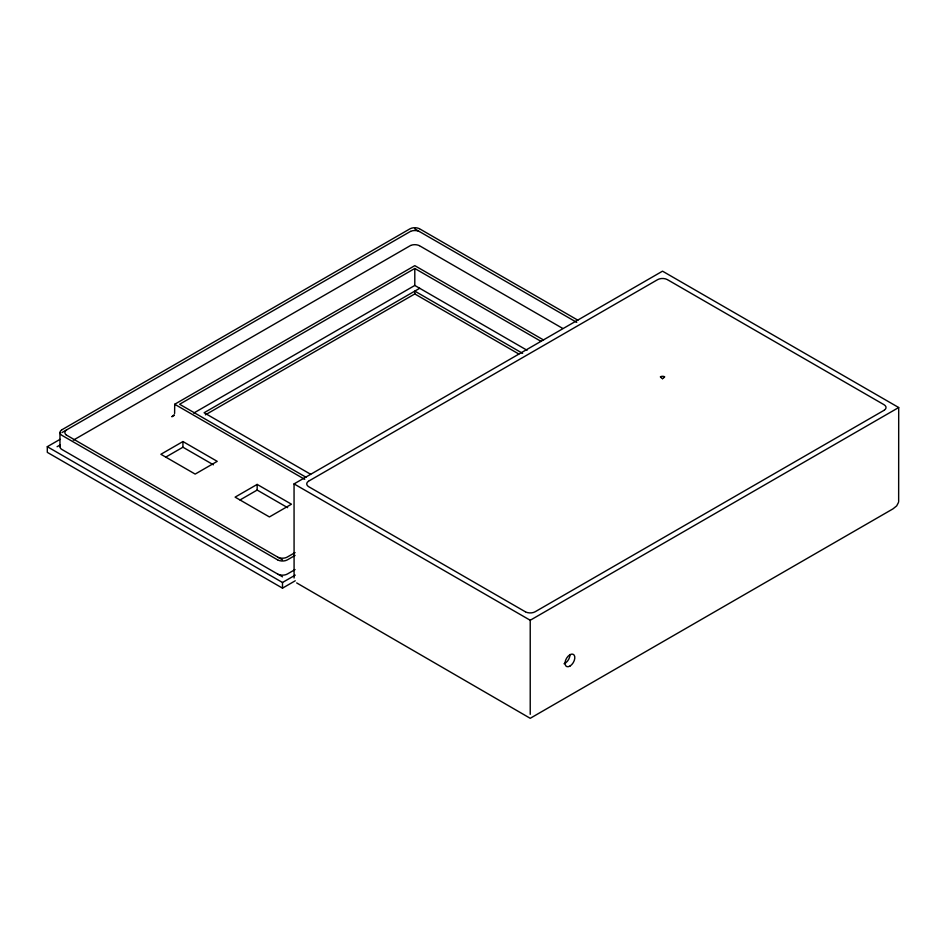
<?xml version="1.0" encoding="UTF-8"?>
<svg xmlns="http://www.w3.org/2000/svg" width="946" height="946" viewBox="0 0 946 946"><rect width="100%" height="100%" fill="white"/><g stroke="black" fill="none" stroke-linecap="round" stroke-linejoin="round"><path stroke-width="1.42" d="M898.653 501.617L898.7 407.525L662.519 271.171L294.052 483.903L294.088 577.994M174.608 413.497L174.703 404.261L414.797 265.649L543.548 339.981M898.534 502.35L896.678 505.885L892.965 508.877L530.221 718.298L296.677 582.913M173.946 414.916L171.829 416.748L174.383 415.282M61.998 432.559L66.587 429.922M61.998 429.721L409.89 228.873A6.929 3.997 0 0 1 419.362 228.696M66.894 429.721L410.576 231.356M295.258 580.785L282.499 588.152L47.3 452.354L47.3 446.701L60.059 439.334M73.303 440.174L410.576 245.499M541.159 341.435L414.797 268.475L179.598 404.261L305.96 477.222M193.658 413.118L414.797 285.456L527.064 350.268M419.693 288.282L204.1 412.752L310.666 474.277M205.377 414.845L414.797 293.934L518.834 354.005M182.933 441.546L160.879 454.281L195.172 474.088L217.225 461.352L182.933 441.546L182.933 447.21L213.418 464.805M165.775 457.107L182.933 447.21M257.158 484.411L235.105 497.135L269.409 516.942L291.463 504.206L257.158 484.411L257.158 490.063L287.643 507.671M240.012 499.961L257.158 490.063M308.751 481.076L657.624 279.649A6.929 3.997 0 0 1 667.096 279.472M295.069 552.594L286.709 557.371M295.069 555.432L287.395 559.855A6.929 3.997 0 0 1 277.923 560.032M295.069 569.575L287.395 573.997A6.929 3.997 0 0 1 278.644 574.494L277.923 574.187M47.3 446.701L282.499 582.488L295.258 575.121M884.002 410.351L535.129 611.766A6.929 3.997 0 0 1 525.657 611.944M294.052 483.903L530.221 620.257L898.7 407.525M57.103 446.701L60.13 445.034M414.797 228.873L419.362 231.522M282.499 559.855L277.923 557.206M667.427 279.649L884.002 404.687A6.929 3.997 0 0 1 884.309 410.162M419.693 228.873L577.876 320.197M419.693 231.699L576.753 322.385M419.693 245.842L562.716 328.416M522.63 353.366L414.797 291.108L414.797 293.934M174.703 404.261L304.73 479.338M525.326 611.766L308.751 486.729A6.929 3.997 0 0 1 308.443 481.266M277.592 557.028L66.303 434.994M277.592 559.855L61.998 435.385A6.929 3.997 0 0 1 61.691 429.922M277.592 573.997L61.998 449.527A6.929 3.997 0 0 1 60.106 445.921M278.644 574.494L282.499 576.835M530.221 620.257L530.221 714.325M414.797 268.475L414.797 285.456M282.499 582.488L282.499 588.152M59.965 432.559L59.965 446.701M286.342 557.525A6.929 3.997 0 0 1 278.644 557.525M66.043 434.782A6.929 3.997 0 0 1 66.043 430.335M410.942 231.202A6.929 3.997 0 0 1 418.64 231.202M410.942 245.345A6.929 3.997 0 0 1 419.362 245.664M569.965 654.514A6.929 3.997 -60 0 1 564.029 663.749M570.154 665.937A6.929 3.997 -60 0 0 574.045 654.975A6.929 3.997 -60 0 0 565.566 660.343A6.929 3.997 -60 0 0 570.154 665.937M662.519 378.672A6.929 3.997 -60 0 0 664.695 376.827A3.063 1.774 0 0 0 660.355 376.827A6.929 3.997 60 0 0 662.519 378.672"/></g></svg>
